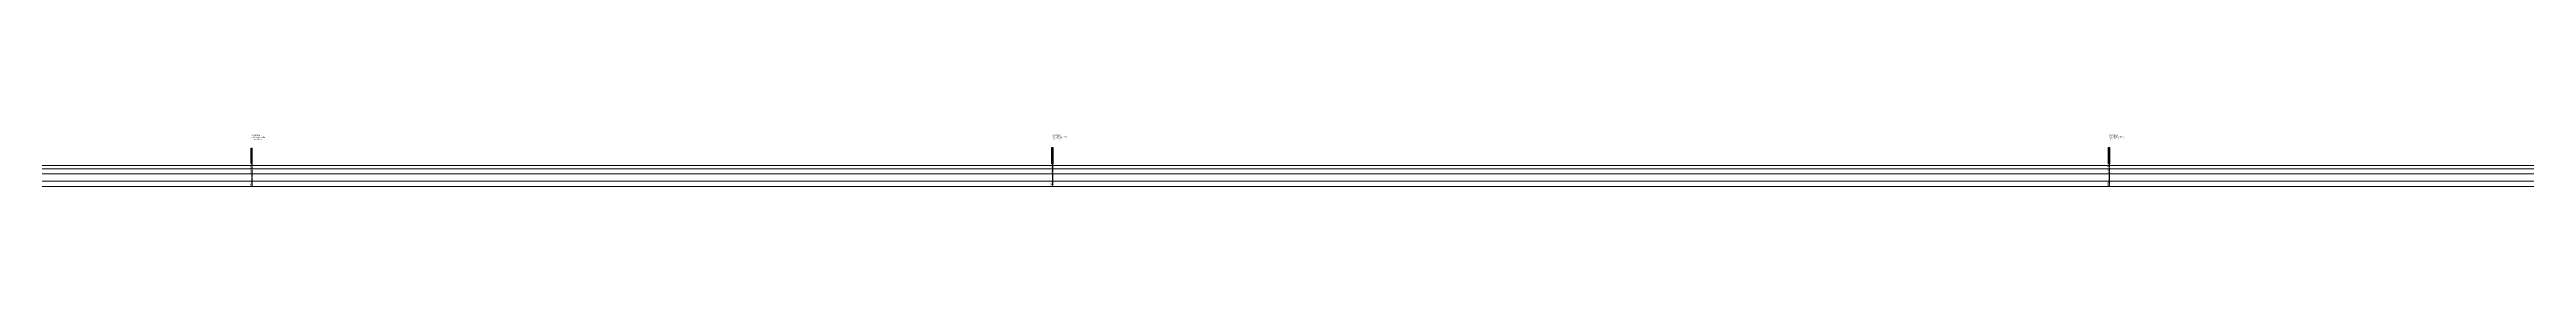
# Model space of a CAD drawing. Header units: metres. Extents: x -765 to 10195, y -99 to 211.
# Drawn here: x 2040 to 4715, y -34 to 23 of the extents above; entities that cross this region are included whole.
import ezdxf

# ---------------------------------------------------------------- set-up
doc = ezdxf.new("R2010")
doc.units = ezdxf.units.M
doc.header["$MEASUREMENT"] = 0
doc.linetypes.add('CENTER', pattern=[2, 1.25, -0.25, 0.25, -0.25])
doc.layers.add('PDF_Text', color=7, linetype='Continuous')
doc.layers.add('SM_PP_GRIDTEXT', color=7, linetype='Continuous', lineweight=5)
doc.styles.add('ALL', font='swissc.ttf')

msp = doc.modelspace()

# ---------------------------------------------------------------- linework, layer by layer
at = {"layer": 'lines', "color": 8, "linetype": 'CENTER'}
for p, q in [((2258, 8.2), (2258, -33.6)), ((3123.1, 8.9), (3123.1, -33.6)), ((4264.6, 8.7), (4264.6, -33.6))]:
    msp.add_line(p, q, dxfattribs=at)
at = {"layer": 'Profile Manhole'}
for p, q in [((2257.4, -8.6), (2257.4, 8.2)), ((2257.4, 8.2), (2258.6, 8.2)), ((2258.6, -8.6), (2258.6, 8.2)), ((3122.5, -8.9), (3122.5, 8.9)), ((3122.5, 8.9), (3123.7, 8.9)), ((3123.7, -8.9), (3123.7, 8.9)), ((4264, -9.1), (4264, 8.7)), ((4264, 8.7), (4265.2, 8.7)), ((4265.2, -9.1), (4265.2, 8.7)), ((2257.4, -8.6), (2258.6, -8.6)), ((3122.5, -8.9), (3123.7, -8.9)), ((4264, -9.1), (4265.2, -9.1))]:
    msp.add_line(p, q, dxfattribs=at)
at = {"layer": 'SM_PP_GRIDTEXT'}
for p, q in [((-6.6, -10.8), (10187.7, -10.8)), ((-6.6, -14.5), (10187.7, -14.5)), ((-6.6, -19.9), (10187.7, -19.9)), ((-6.6, -27.8), (10187.7, -27.8)), ((-6.6, -33.6), (10187.7, -33.6))]:
    msp.add_line(p, q, dxfattribs=at)

# ---------------------------------------------------------------- texts
at = {"layer": 'ANNOTATION', "color": 7, "char_height": 1.26, "attachment_point": 1, "style": 'ALL'}
for s, insert in [('A13-03A-08\\PGL:4.12m/IL:-4.32m\\PDepth:8.44 m', (2258, 22.6)), ('A13-03A-07\\PGL:4.45m/IL:-4.43m\\PDepth:8.88 m', (3123.1, 22.9)), ('A13-03A-05\\PGL:4.35m/IL:-4.56m\\PDepth:8.91 m', (4264.6, 22.9))]:
    msp.add_mtext(s, dxfattribs=dict(at, insert=insert))
at = {"layer": 'PDF_text', "color": 7, "style": 'ALL'}
for s, p in [('4.12', (2257.4, -14.1)), ('-4.32', (2257.4, -19)), ('4.45', (3122.5, -14.1)), ('-4.43', (3122.5, -19)), ('4.35', (4264, -14.1)), ('-4.56', (4264, -19)), ('647.1', (2257.4, -32.5)), ('865.1', (3122.5, -32.5)), ('1141.5', (4264, -32.5))]:
    msp.add_text(s, height=1.26, rotation=90, dxfattribs=at).set_placement(p)

doc.saveas('drawing.dxf')
